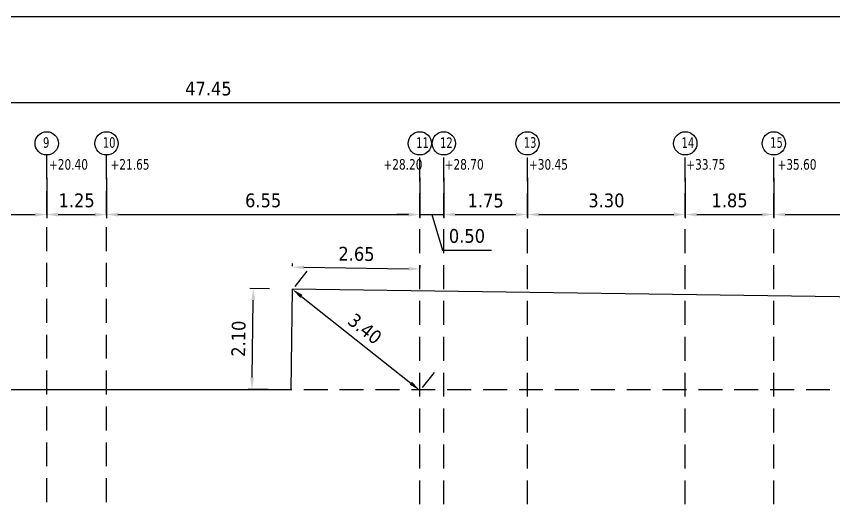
# Model space of a CAD drawing. Header units: millimetres. Extents: x -2171 to 1563, y -1758 to -1505.
# Drawn here: x -2093.51 to -2076.4, y -1599.43 to -1589.18 of the extents above; entities that cross this region are included whole.
import ezdxf

# ---------------------------------------------------------------- set-up
doc = ezdxf.new("R2010")
doc.units = ezdxf.units.MM
doc.header["$PDMODE"] = 32
doc.linetypes.add('DASHDOT', pattern=[25.4, 12.7, -6.35, 0, -6.35])
doc.linetypes.add('HIDDEN', pattern=[0.375, 0.25, -0.125])
doc.layers.get('Defpoints').update_dxf_attribs({"color": 6})
for name, color, linetype in [('-S-AKSONES', 50, 'DASHDOT'), ('-S_TEXT', 3, 'Continuous'), ('A-TEXT', 7, 'Continuous'), ('Geo_Lines_-1', 94, 'Continuous'), ('STR-AXIS', 2, 'Continuous')]:
    doc.layers.add(name, color=color, linetype=linetype)
doc.styles.add('GR-SIMPL', font='GR-SIMPL.shx', dxfattribs={"width": 0.8})
doc.styles.get("Standard").update_dxf_attribs({"font": 'tahoma.ttf'})
doc.styles.add('style1', font='tahoma.ttf', dxfattribs={"width": 0.8})
doc.dimstyles.new('Copy(2) of Standard', dxfattribs={"dimscale": 96, "dimtxt": 0.003, "dimasz": 0.0025, "dimexe": 0.0008, "dimexo": 0.005, "dimgap": 0.0015, "dimtad": 1, "dimrnd": 0.05, "dimzin": 0, "dimdsep": 46, "dimtxsty": 'Standard', "dimcen": 0.001, "dimclrd": 256, "dimclrt": 256, "dimadec": 0, "dimazin": 0, "dimtfac": 1, "dimtofl": 0, "dimtmove": 0, "dimatfit": 3, "dimfxl": 5, "dimtolj": 1, "dimtzin": 0, "dimarcsym": 1})

# ---------------------------------------------------------------- blocks, each defined once
blk = doc.blocks.new('*D379')
at = {"layer": '-S-AKSONES', "color": 0, "linetype": 'Continuous', "lineweight": -2, "ltscale": 0.5, "transparency": 16777216}
for p, q in [((-2113.221, -1591.6), (-2113.221, -1590.907)), ((-2065.766, -1591.6), (-2065.766, -1590.907))]:
    blk.add_line(p, q, dxfattribs=at)
at = {"layer": '-S-AKSONES', "linetype": 'Continuous', "lineweight": -2, "ltscale": 0.5, "transparency": 16777216}
blk.add_line((-2112.981, -1590.984), (-2066.006, -1590.984), dxfattribs=at)
at = {"layer": '-S-AKSONES', "linetype": 'Continuous', "ltscale": 0.5, "transparency": 16777216}
for points in [[(-2112.981, -1590.944), (-2112.981, -1591.024), (-2113.221, -1590.984)], [(-2066.006, -1590.944), (-2066.006, -1591.024), (-2065.766, -1590.984)]]:
    blk.add_solid(points, dxfattribs=at)
at = {"layer": 'Defpoints', "color": 0, "linetype": 'Continuous', "ltscale": 0.5, "transparency": 16777216}
for p in [(-2065.766, -1590.984), (-2113.221, -1592.08), (-2065.766, -1592.08)]:
    blk.add_point(p, dxfattribs=at)
at = {"layer": '-S-AKSONES', "linetype": 'Continuous', "ltscale": 0.5, "transparency": 16777216, "insert": (-2089.494, -1590.693), "char_height": 0.288, "attachment_point": 5}
blk.add_mtext('\\A1;47.45', dxfattribs=at)
blk = doc.blocks.new('*D388')
at = {"layer": '-S-AKSONES', "color": 0, "lineweight": -2, "ltscale": 0.5, "transparency": 16777216}
for p, q in [((-2095.43, -1592.56), (-2095.43, -1593.402)), ((-2092.874, -1592.56), (-2092.874, -1593.402))]:
    blk.add_line(p, q, dxfattribs=at)
at = {"layer": '-S-AKSONES', "lineweight": -2, "ltscale": 0.5, "transparency": 16777216}
blk.add_line((-2095.19, -1593.325), (-2093.114, -1593.325), dxfattribs=at)
at = {"layer": '-S-AKSONES', "ltscale": 0.5, "transparency": 16777216}
for points in [[(-2095.19, -1593.285), (-2095.19, -1593.365), (-2095.43, -1593.325)], [(-2093.114, -1593.285), (-2093.114, -1593.365), (-2092.874, -1593.325)]]:
    blk.add_solid(points, dxfattribs=at)
at = {"layer": 'Defpoints', "color": 0, "ltscale": 0.5, "transparency": 16777216}
for p in [(-2095.43, -1592.08), (-2092.874, -1592.08), (-2092.874, -1593.325)]:
    blk.add_point(p, dxfattribs=at)
at = {"layer": '-S-AKSONES', "ltscale": 0.5, "transparency": 16777216, "insert": (-2094.152, -1593.031), "char_height": 0.288, "attachment_point": 5}
blk.add_mtext('\\A1;2.55', dxfattribs=at)
blk = doc.blocks.new('*D389')
at = {"layer": '-S-AKSONES', "color": 0, "lineweight": -2, "ltscale": 0.5, "transparency": 16777216}
for p, q in [((-2092.874, -1592.56), (-2092.874, -1593.402)), ((-2091.624, -1592.56), (-2091.624, -1593.402))]:
    blk.add_line(p, q, dxfattribs=at)
at = {"layer": '-S-AKSONES', "lineweight": -2, "ltscale": 0.5, "transparency": 16777216}
blk.add_line((-2092.634, -1593.325), (-2091.864, -1593.325), dxfattribs=at)
at = {"layer": '-S-AKSONES', "ltscale": 0.5, "transparency": 16777216}
for points in [[(-2092.634, -1593.285), (-2092.634, -1593.365), (-2092.874, -1593.325)], [(-2091.864, -1593.285), (-2091.864, -1593.365), (-2091.624, -1593.325)]]:
    blk.add_solid(points, dxfattribs=at)
at = {"layer": 'Defpoints', "color": 0, "ltscale": 0.5, "transparency": 16777216}
for p in [(-2092.874, -1592.08), (-2091.624, -1592.08), (-2091.624, -1593.325)]:
    blk.add_point(p, dxfattribs=at)
at = {"layer": '-S-AKSONES', "ltscale": 0.5, "transparency": 16777216, "insert": (-2092.249, -1593.031), "char_height": 0.288, "attachment_point": 5}
blk.add_mtext('\\A1;1.25', dxfattribs=at)
blk = doc.blocks.new('*D390')
at = {"layer": '-S-AKSONES', "color": 0, "lineweight": -2, "ltscale": 0.5, "transparency": 16777216}
for p, q in [((-2091.624, -1592.56), (-2091.624, -1593.402)), ((-2085.074, -1592.56), (-2085.074, -1593.402))]:
    blk.add_line(p, q, dxfattribs=at)
at = {"layer": '-S-AKSONES', "lineweight": -2, "ltscale": 0.5, "transparency": 16777216}
blk.add_line((-2091.384, -1593.325), (-2085.314, -1593.325), dxfattribs=at)
at = {"layer": '-S-AKSONES', "ltscale": 0.5, "transparency": 16777216}
for points in [[(-2091.384, -1593.285), (-2091.384, -1593.365), (-2091.624, -1593.325)], [(-2085.314, -1593.285), (-2085.314, -1593.365), (-2085.074, -1593.325)]]:
    blk.add_solid(points, dxfattribs=at)
at = {"layer": 'Defpoints', "color": 0, "ltscale": 0.5, "transparency": 16777216}
for p in [(-2091.624, -1592.08), (-2085.074, -1592.08), (-2085.074, -1593.325)]:
    blk.add_point(p, dxfattribs=at)
at = {"layer": '-S-AKSONES', "ltscale": 0.5, "transparency": 16777216, "insert": (-2088.349, -1593.031), "char_height": 0.288, "attachment_point": 5}
blk.add_mtext('\\A1;6.55', dxfattribs=at)
blk = doc.blocks.new('*D391')
at = {"layer": '-S-AKSONES', "color": 0, "lineweight": -2, "ltscale": 0.5, "transparency": 16777216}
for p, q in [((-2085.074, -1592.56), (-2085.074, -1593.402)), ((-2084.574, -1592.56), (-2084.574, -1593.402))]:
    blk.add_line(p, q, dxfattribs=at)
at = {"layer": '-S-AKSONES', "lineweight": -2, "ltscale": 0.5, "transparency": 16777216}
for p, q in [((-2085.314, -1593.325), (-2085.554, -1593.325)), ((-2085.074, -1593.325), (-2084.574, -1593.325)), ((-2084.824, -1593.325), (-2084.602, -1594.068)), ((-2084.334, -1593.325), (-2084.094, -1593.325)), ((-2084.602, -1594.068), (-2083.577, -1594.068))]:
    blk.add_line(p, q, dxfattribs=at)
at = {"layer": '-S-AKSONES', "ltscale": 0.5, "transparency": 16777216}
for points in [[(-2085.314, -1593.285), (-2085.314, -1593.365), (-2085.074, -1593.325)], [(-2084.334, -1593.285), (-2084.334, -1593.365), (-2084.574, -1593.325)]]:
    blk.add_solid(points, dxfattribs=at)
at = {"layer": 'Defpoints', "color": 0, "ltscale": 0.5, "transparency": 16777216}
for p in [(-2085.074, -1592.08), (-2084.574, -1592.08), (-2084.574, -1593.325)]:
    blk.add_point(p, dxfattribs=at)
at = {"layer": '-S-AKSONES', "ltscale": 0.5, "transparency": 16777216, "insert": (-2084.089, -1593.774), "char_height": 0.288, "attachment_point": 5}
blk.add_mtext('\\A1;0.50', dxfattribs=at)
blk = doc.blocks.new('*D392')
at = {"layer": '-S-AKSONES', "color": 0, "lineweight": -2, "ltscale": 0.5, "transparency": 16777216}
for p, q in [((-2084.574, -1592.56), (-2084.574, -1593.402)), ((-2082.824, -1592.56), (-2082.824, -1593.402))]:
    blk.add_line(p, q, dxfattribs=at)
at = {"layer": '-S-AKSONES', "lineweight": -2, "ltscale": 0.5, "transparency": 16777216}
blk.add_line((-2084.334, -1593.325), (-2083.064, -1593.325), dxfattribs=at)
at = {"layer": '-S-AKSONES', "ltscale": 0.5, "transparency": 16777216}
for points in [[(-2084.334, -1593.285), (-2084.334, -1593.365), (-2084.574, -1593.325)], [(-2083.064, -1593.285), (-2083.064, -1593.365), (-2082.824, -1593.325)]]:
    blk.add_solid(points, dxfattribs=at)
at = {"layer": 'Defpoints', "color": 0, "ltscale": 0.5, "transparency": 16777216}
for p in [(-2084.574, -1592.08), (-2082.824, -1592.08), (-2082.824, -1593.325)]:
    blk.add_point(p, dxfattribs=at)
at = {"layer": '-S-AKSONES', "ltscale": 0.5, "transparency": 16777216, "insert": (-2083.699, -1593.034), "char_height": 0.288, "attachment_point": 5}
blk.add_mtext('\\A1;1.75', dxfattribs=at)
blk = doc.blocks.new('*D393')
at = {"layer": '-S-AKSONES', "color": 0, "lineweight": -2, "ltscale": 0.5, "transparency": 16777216}
for p, q in [((-2082.824, -1592.56), (-2082.824, -1593.402)), ((-2079.525, -1592.56), (-2079.525, -1593.402))]:
    blk.add_line(p, q, dxfattribs=at)
at = {"layer": '-S-AKSONES', "lineweight": -2, "ltscale": 0.5, "transparency": 16777216}
blk.add_line((-2082.584, -1593.325), (-2079.765, -1593.325), dxfattribs=at)
at = {"layer": '-S-AKSONES', "ltscale": 0.5, "transparency": 16777216}
for points in [[(-2082.584, -1593.285), (-2082.584, -1593.365), (-2082.824, -1593.325)], [(-2079.765, -1593.285), (-2079.765, -1593.365), (-2079.525, -1593.325)]]:
    blk.add_solid(points, dxfattribs=at)
at = {"layer": 'Defpoints', "color": 0, "ltscale": 0.5, "transparency": 16777216}
for p in [(-2082.824, -1592.08), (-2079.525, -1592.08), (-2079.525, -1593.325)]:
    blk.add_point(p, dxfattribs=at)
at = {"layer": '-S-AKSONES', "ltscale": 0.5, "transparency": 16777216, "insert": (-2081.174, -1593.031), "char_height": 0.288, "attachment_point": 5}
blk.add_mtext('\\A1;3.30', dxfattribs=at)
blk = doc.blocks.new('*D394')
at = {"layer": '-S-AKSONES', "color": 0, "lineweight": -2, "ltscale": 0.5, "transparency": 16777216}
for p, q in [((-2079.525, -1592.56), (-2079.525, -1593.402)), ((-2077.675, -1592.56), (-2077.675, -1593.402))]:
    blk.add_line(p, q, dxfattribs=at)
at = {"layer": '-S-AKSONES', "lineweight": -2, "ltscale": 0.5, "transparency": 16777216}
blk.add_line((-2079.285, -1593.325), (-2077.915, -1593.325), dxfattribs=at)
at = {"layer": '-S-AKSONES', "ltscale": 0.5, "transparency": 16777216}
for points in [[(-2079.285, -1593.285), (-2079.285, -1593.365), (-2079.525, -1593.325)], [(-2077.915, -1593.285), (-2077.915, -1593.365), (-2077.675, -1593.325)]]:
    blk.add_solid(points, dxfattribs=at)
at = {"layer": 'Defpoints', "color": 0, "ltscale": 0.5, "transparency": 16777216}
for p in [(-2079.525, -1592.08), (-2077.675, -1592.08), (-2077.675, -1593.325)]:
    blk.add_point(p, dxfattribs=at)
at = {"layer": '-S-AKSONES', "ltscale": 0.5, "transparency": 16777216, "insert": (-2078.6, -1593.031), "char_height": 0.288, "attachment_point": 5}
blk.add_mtext('\\A1;1.85', dxfattribs=at)
blk = doc.blocks.new('*D395')
at = {"layer": '-S-AKSONES', "color": 0, "lineweight": -2, "ltscale": 0.5, "transparency": 16777216}
for p, q in [((-2077.675, -1592.56), (-2077.675, -1593.402)), ((-2071.022, -1592.56), (-2071.022, -1593.402))]:
    blk.add_line(p, q, dxfattribs=at)
at = {"layer": '-S-AKSONES', "lineweight": -2, "ltscale": 0.5, "transparency": 16777216}
blk.add_line((-2077.435, -1593.325), (-2071.262, -1593.325), dxfattribs=at)
at = {"layer": '-S-AKSONES', "ltscale": 0.5, "transparency": 16777216}
for points in [[(-2077.435, -1593.285), (-2077.435, -1593.365), (-2077.675, -1593.325)], [(-2071.262, -1593.285), (-2071.262, -1593.365), (-2071.022, -1593.325)]]:
    blk.add_solid(points, dxfattribs=at)
at = {"layer": 'Defpoints', "color": 0, "ltscale": 0.5, "transparency": 16777216}
for p in [(-2077.675, -1592.08), (-2071.022, -1592.08), (-2071.022, -1593.325)]:
    blk.add_point(p, dxfattribs=at)
at = {"layer": '-S-AKSONES', "ltscale": 0.5, "transparency": 16777216, "insert": (-2074.348, -1593.031), "char_height": 0.288, "attachment_point": 5}
blk.add_mtext('\\A1;6.65', dxfattribs=at)
blk = doc.blocks.new('*D414')
at = {"layer": '-S-AKSONES', "color": 0, "lineweight": -2, "ltscale": 0.5, "transparency": 16777216}
for p, q in [((-2087.736, -1594.406), (-2087.736, -1594.348)), ((-2085.067, -1594.444), (-2085.067, -1594.385))]:
    blk.add_line(p, q, dxfattribs=at)
at = {"layer": '-S-AKSONES', "lineweight": -2, "ltscale": 0.5, "transparency": 16777216}
blk.add_line((-2087.497, -1594.428), (-2085.308, -1594.459), dxfattribs=at)
at = {"layer": '-S-AKSONES', "ltscale": 0.5, "transparency": 16777216}
for points in [[(-2087.496, -1594.388), (-2087.497, -1594.468), (-2087.737, -1594.425)], [(-2085.307, -1594.419), (-2085.308, -1594.499), (-2085.068, -1594.462)]]:
    blk.add_solid(points, dxfattribs=at)
at = {"layer": 'Defpoints', "color": 0, "ltscale": 0.5, "transparency": 16777216}
for p in [(-2085.068, -1594.462), (-2087.743, -1594.886), (-2085.074, -1594.924)]:
    blk.add_point(p, dxfattribs=at)
at = {"layer": '-S-AKSONES', "ltscale": 0.5, "transparency": 16777216, "insert": (-2086.398, -1594.149), "char_height": 0.288, "attachment_point": 5, "rotation": 359.1928}
blk.add_mtext('\\A1;2.65', dxfattribs=at)
blk = doc.blocks.new('*D415')
at = {"layer": '-S-AKSONES', "color": 0, "lineweight": -2, "ltscale": 0.5, "transparency": 16777216}
for p, q in [((-2088.218, -1594.879), (-2088.631, -1594.874)), ((-2088.247, -1596.979), (-2088.66, -1596.973))]:
    blk.add_line(p, q, dxfattribs=at)
at = {"layer": '-S-AKSONES', "lineweight": -2, "ltscale": 0.5, "transparency": 16777216}
blk.add_line((-2088.58, -1596.734), (-2088.557, -1595.115), dxfattribs=at)
at = {"layer": '-S-AKSONES', "ltscale": 0.5, "transparency": 16777216}
for points in [[(-2088.597, -1595.114), (-2088.517, -1595.115), (-2088.554, -1594.875)], [(-2088.62, -1596.734), (-2088.54, -1596.735), (-2088.583, -1596.974)]]:
    blk.add_solid(points, dxfattribs=at)
at = {"layer": 'Defpoints', "color": 0, "ltscale": 0.5, "transparency": 16777216}
for p in [(-2088.554, -1594.875), (-2087.738, -1594.886), (-2087.767, -1596.986)]:
    blk.add_point(p, dxfattribs=at)
at = {"layer": '-S-AKSONES', "ltscale": 0.5, "transparency": 16777216, "insert": (-2088.863, -1595.92), "char_height": 0.288, "attachment_point": 5, "rotation": 89.1928}
blk.add_mtext('\\A1;2.10', dxfattribs=at)
blk = doc.blocks.new('*D328')
at = {"layer": '-S-AKSONES', "color": 0, "lineweight": -2, "ltscale": 0.5, "transparency": 16777216}
for p, q in [((-2087.439, -1594.51), (-2087.69, -1594.826)), ((-2084.776, -1596.624), (-2085.027, -1596.94))]:
    blk.add_line(p, q, dxfattribs=at)
at = {"layer": '-S-AKSONES', "lineweight": -2, "ltscale": 0.5, "transparency": 16777216}
blk.add_line((-2087.55, -1595.035), (-2085.262, -1596.851), dxfattribs=at)
at = {"layer": '-S-AKSONES', "ltscale": 0.5, "transparency": 16777216}
for points in [[(-2087.525, -1595.004), (-2087.575, -1595.067), (-2087.738, -1594.886)], [(-2085.237, -1596.819), (-2085.287, -1596.882), (-2085.074, -1597)]]:
    blk.add_solid(points, dxfattribs=at)
at = {"layer": 'Defpoints', "color": 0, "ltscale": 0.5, "transparency": 16777216}
for p in [(-2087.738, -1594.886), (-2085.074, -1597), (-2085.074, -1597)]:
    blk.add_point(p, dxfattribs=at)
at = {"layer": '-S-AKSONES', "ltscale": 0.5, "transparency": 16777216, "insert": (-2086.223, -1595.713), "char_height": 0.288, "attachment_point": 5, "rotation": 321.5664}
blk.add_mtext('\\A1;3.40', dxfattribs=at)

msp = doc.modelspace()

# ---------------------------------------------------------------- linework, layer by layer
at = {"layer": '-S_TEXT', "ltscale": 5}
msp.add_lwpolyline([(-2119.6475, -1589.182), (-2061.5, -1589.182), (-2061.5, -1629.2267), (-2119.6475, -1629.2267)], close=True, dxfattribs=at)
at = {"layer": '-S_TEXT', "color": 2}
for centre in [(-2092.8742, -1591.8367), (-2091.6241, -1591.8367), (-2085.0742, -1591.8367), (-2084.5744, -1591.8367), (-2082.8243, -1591.8367), (-2079.5247, -1591.8367), (-2077.6746, -1591.8367)]:
    msp.add_circle(centre, 0.2432, dxfattribs=at)
at = {"layer": 'Geo_Lines_-1', "color": 94, "ltscale": 0.5}
msp.add_lwpolyline([(-2118.2673, -1596.9859), (-2119.1798, -1606.5488, 0.4189744), (-2110.7979, -1616.5329), (-2073.4708, -1619.4842, 0.4025719), (-2063.6772, -1611.458), (-2061.8958, -1595.2502), (-2087.7432, -1594.886), (-2087.7673, -1596.9859)], format="xyb", close=True, dxfattribs=at)
at = {"layer": 'STR-AXIS', "color": 2, "linetype": 'HIDDEN', "ltscale": 2}
for p, q in [((-2092.8742, -1620.3369), (-2092.8742, -1592.0799)), ((-2091.6241, -1620.3369), (-2091.6241, -1592.0799)), ((-2085.0742, -1620.3812), (-2085.0742, -1592.0799)), ((-2084.5744, -1620.3812), (-2084.5744, -1592.0799)), ((-2082.8243, -1620.3812), (-2082.8243, -1592.0799)), ((-2079.5247, -1620.3812), (-2079.5247, -1592.0799)), ((-2077.6746, -1620.3812), (-2077.6746, -1592.0799)), ((-2061.5, -1596.9854), (-2116.2276, -1596.9854))]:
    msp.add_line(p, q, dxfattribs=at)

# ---------------------------------------------------------------- texts
at = {"layer": '-S_TEXT', "style": 'style1', "width": 0.85}
for s, p in [('+20.40', (-2092.8279, -1592.386)), ('+21.65', (-2091.5411, -1592.386)), ('+28.20', (-2085.8355, -1592.386)), ('+28.70', (-2084.5555, -1592.386)), ('+30.45', (-2082.7934, -1592.386)), ('+33.75', (-2079.5046, -1592.386)), ('+35.60', (-2077.5982, -1592.386))]:
    msp.add_text(s, height=0.22, dxfattribs=at).set_placement(p)
at = {"layer": 'A-TEXT', "color": 3, "char_height": 0.22, "width": 1.133602, "attachment_point": 7, "style": 'GR-SIMPL'}
for s, insert in [('{\\fTahoma|b0|i0|c0|p34;9}', (-2092.951, -1591.9329)), ('{\\fTahoma|b0|i0|c0|p34;10}', (-2091.7008, -1591.9329)), ('{\\fTahoma|b0|i0|c0|p34;11}', (-2085.151, -1591.9329)), ('{\\fTahoma|b0|i0|c0|p34;12}', (-2084.6512, -1591.9329)), ('{\\fTahoma|b0|i0|c0|p34;13}', (-2082.901, -1591.9329)), ('{\\fTahoma|b0|i0|c0|p34;14}', (-2079.6014, -1591.9329)), ('{\\fTahoma|b0|i0|c0|p34;15}', (-2077.7514, -1591.9329))]:
    msp.add_mtext(s, dxfattribs=dict(at, insert=insert))

# ---------------------------------------------------------------- dimensions: what is measured, and where the dimension line sits
at = {"layer": '-S-AKSONES', "linetype": 'Continuous', "ltscale": 0.5}
dim = msp.add_linear_dim(base=(-2065.7665, -1590.9842), p1=(-2113.2213, -1592.0799), p2=(-2065.7665, -1592.0799), dimstyle='Copy(2) of Standard', override={"dimtmove": 1}, dxfattribs=at)
dim.commit()
dim.dimension.update_dxf_attribs({"geometry": '*D379', "text_midpoint": (-2089.4939, -1590.6932)})
at = {"layer": '-S-AKSONES', "color": 253, "ltscale": 0.5}
for base, p1, p2, picture, middle in [((-2092.8742, -1593.3251), (-2095.4301, -1592.0803), (-2092.8742, -1592.0799), '*D388', (-2094.1522, -1593.0311)), ((-2091.6241, -1593.3251), (-2092.8742, -1592.0799), (-2091.6241, -1592.0799), '*D389', (-2092.2492, -1593.0311)), ((-2085.0742, -1593.3251), (-2091.6241, -1592.0799), (-2085.0742, -1592.0799), '*D390', (-2088.3492, -1593.0314)), ((-2084.5744, -1593.3251), (-2085.0742, -1592.0799), (-2084.5744, -1592.0799), '*D391', (-2084.4576, -1593.7737)), ((-2082.8243, -1593.3251), (-2084.5744, -1592.0799), (-2082.8243, -1592.0799), '*D392', (-2083.6993, -1593.0336)), ((-2079.5247, -1593.3251), (-2082.8243, -1592.0799), (-2079.5247, -1592.0799), '*D393', (-2081.1745, -1593.0311)), ((-2077.6746, -1593.3251), (-2079.5247, -1592.0799), (-2077.6746, -1592.0799), '*D394', (-2078.5997, -1593.0305)), ((-2071.0217, -1593.3251), (-2077.6746, -1592.0799), (-2071.0217, -1592.0799), '*D395', (-2074.3482, -1593.0314))]:
    dim = msp.add_linear_dim(base=base, p1=p1, p2=p2, dimstyle='Copy(2) of Standard', override={"dimtmove": 1}, dxfattribs=at)
    dim.commit()
    dim.dimension.update_dxf_attribs({"geometry": picture, "text_midpoint": middle})
for p1, p2, distance, picture, middle in [((-2087.7432, -1594.886), (-2085.0742, -1594.9236), 0.4615, '*D414', (-2086.3981, -1594.1494)), ((-2087.7377, -1594.8861), (-2085.0742, -1596.9997), 0, '*D328', (-2086.2232, -1595.7126)), ((-2087.7673, -1596.9859), (-2087.7377, -1594.8861), 0.8161, '*D415', (-2088.8625, -1595.9203))]:
    dim = msp.add_aligned_dim(p1=p1, p2=p2, distance=distance, dimstyle='Copy(2) of Standard', override={"dimtmove": 1}, dxfattribs=at)
    dim.commit()
    dim.dimension.update_dxf_attribs({"geometry": picture, "text_midpoint": middle})

doc.saveas('drawing.dxf')
